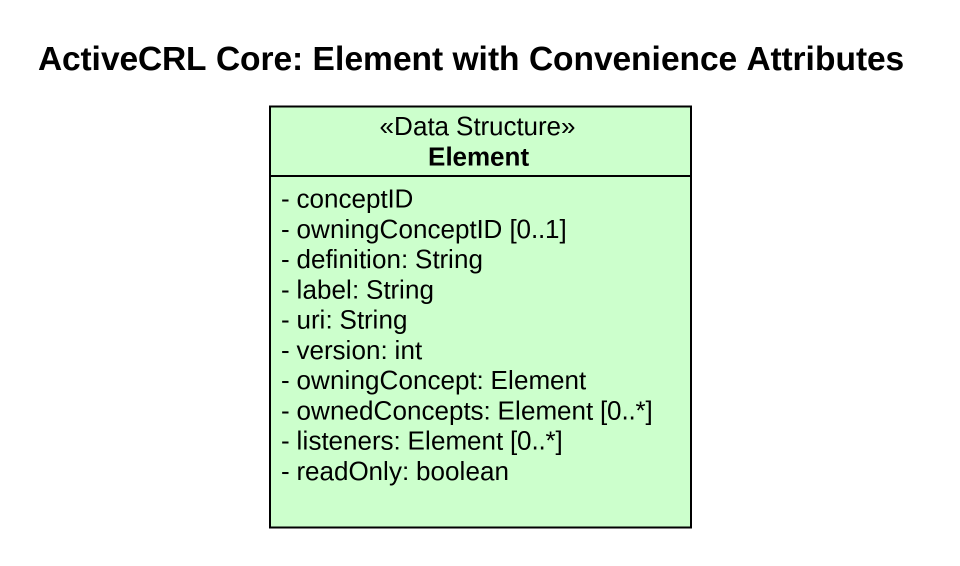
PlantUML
@startuml
title ActiveCRL Core: Element with Convenience Attributes
hide circle
hide empty members
skinparam classAttributeIconSize 0
class Element <<Data Structure>> #CCFFCC {
  - conceptID
  - owningConceptID [0..1]
  - definition: String
  - label: String
  - uri: String
  - version: int
  - owningConcept: Element
  - ownedConcepts: Element [0..*]
  - listeners: Element [0..*]
  - readOnly: boolean
}
@enduml
